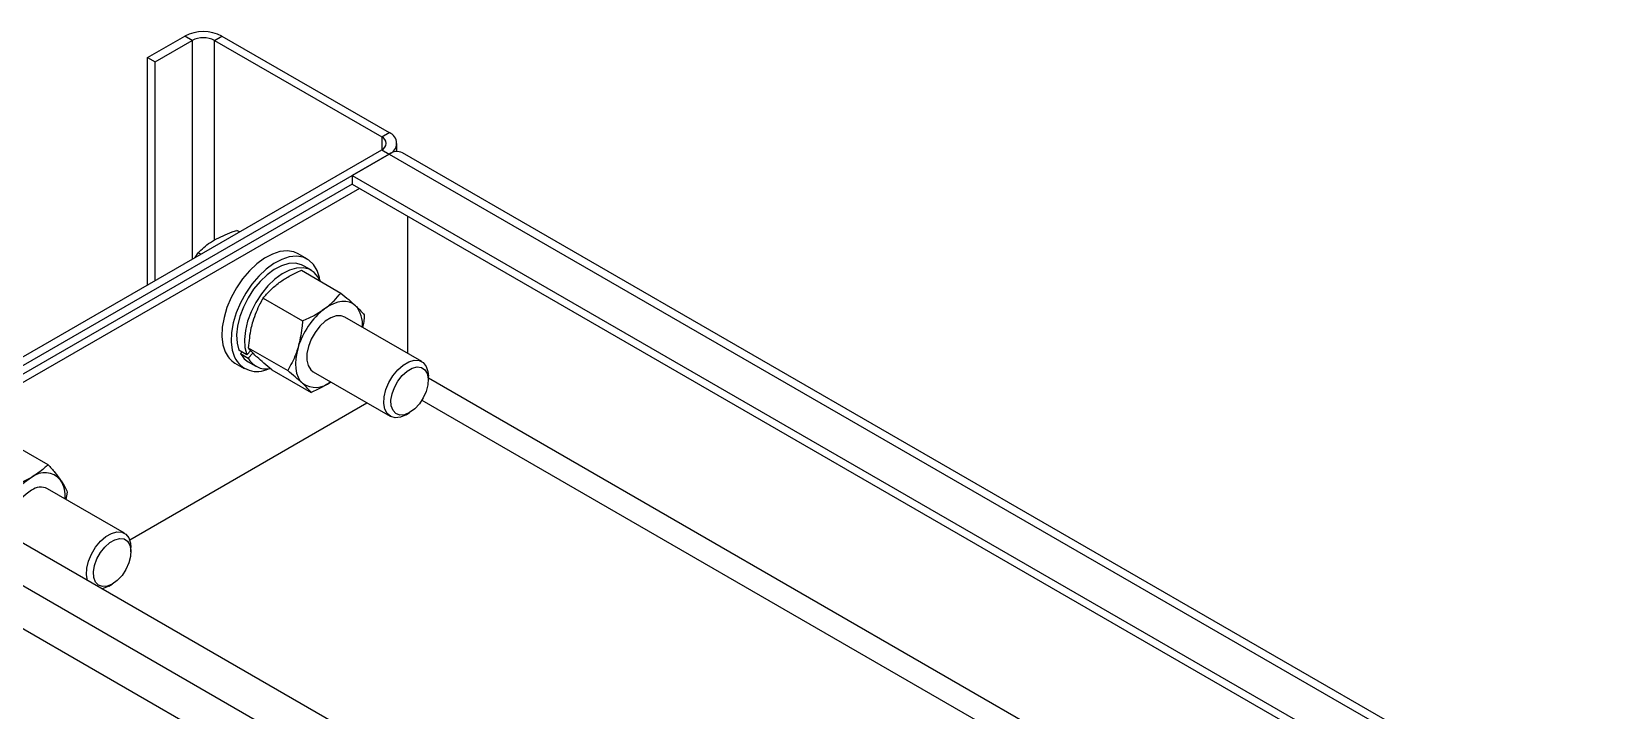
# Model space of a CAD drawing. Header units: millimetres. Extents: x -361 to 14022, y -1822 to 1455.
# Drawn here: x 3973.88 to 3992.67, y 937.34 to 945.42 of the extents above; entities that cross this region are included whole.
import ezdxf

# ---------------------------------------------------------------- set-up
doc = ezdxf.new("R2010")
doc.units = ezdxf.units.MM

msp = doc.modelspace()

# ---------------------------------------------------------------- linework, layer by layer
at = {"color": 7, "linetype": 'Continuous', "lineweight": 25}
for p, q in [((3975.254728, 945.112424), (3975.69667, 945.367551)), ((3975.785058, 945.316526), (3975.69667, 945.367551)), ((3976.050223, 945.316526), (3976.138611, 945.367551)), ((3976.138611, 945.367551), (3978.127349, 944.219477)), ((3975.343116, 945.061398), (3975.785058, 945.316526)), ((3976.050223, 945.316526), (3978.038961, 944.168452)), ((3975.254728, 942.408072), (3975.254728, 945.112424)), ((3975.254728, 945.112424), (3975.343116, 945.061398)), ((3975.343116, 942.459097), (3975.343116, 945.061398)), ((3978.038961, 944.168452), (3978.127349, 944.219477)), ((3978.218878, 943.994269), (3978.218878, 944.091914)), ((3971.409835, 940.188462), (3978.038961, 944.015375)), ((3971.498223, 940.137437), (3978.127349, 943.96435)), ((3978.127349, 943.96435), (3977.685407, 943.709222)), ((3978.038961, 944.015375), (3978.127349, 943.96435)), ((3978.127349, 943.96435), (4044.41861, 905.69522)), ((4044.529971, 905.736597), (3978.283586, 943.979821)), ((3977.685407, 943.709222), (4043.976668, 905.440092)), ((3977.685407, 943.709222), (3977.685407, 943.607155)), ((3977.685407, 943.607155), (3972.028568, 940.341531)), ((3977.773796, 943.556129), (3972.116956, 940.290505)), ((3977.685407, 943.607155), (4043.888265, 905.389058)), ((3978.34832, 941.590803), (3978.34832, 943.224463)), ((3976.346093, 943.038104), (3976.315388, 943.055829)), ((3975.820603, 942.734745), (3975.856109, 942.790693)), ((3975.886814, 942.772967), (3975.856109, 942.790693)), ((3977.154396, 942.713041), (3977.043911, 942.776823)), ((3977.083853, 942.580903), (3977.551971, 942.310664)), ((3977.201895, 942.580979), (3977.109088, 942.634556)), ((3976.628456, 942.249197), (3977.096574, 941.978958)), ((3978.515299, 941.494408), (3977.598888, 942.023441)), ((3976.43299, 941.575785), (3976.340183, 941.629361)), ((3976.357902, 941.590066), (3976.375716, 941.608848)), ((3976.48028, 941.625646), (3976.43299, 941.575785)), ((3976.452363, 941.657713), (3976.920481, 941.387474)), ((3976.293972, 941.47775), (3976.404457, 941.413968)), ((3976.357902, 941.590066), (3976.45071, 941.536489)), ((3976.449766, 941.492454), (3976.542574, 941.438877)), ((3976.45071, 941.536489), (3976.50764, 941.596515)), ((3976.731667, 941.397936), (3977.199785, 941.127697)), ((3977.223919, 941.373904), (3978.140329, 940.844871)), ((3978.592979, 941.273528), (3978.592979, 941.322716)), ((3975.041809, 939.376263), (3977.863059, 941.004936)), ((3978.327857, 940.863462), (3978.370453, 940.88806)), ((3973.601866, 940.540272), (3974.069984, 940.270033)), ((4038.231426, 902.123434), (3971.940165, 940.392564)), ((4037.789484, 901.868307), (3971.498223, 940.137437)), ((3974.979765, 939.453388), (3974.063354, 939.98242)), ((3974.299624, 939.943297), (3974.282917, 939.855669)), ((4037.568513, 901.485574), (3971.277252, 939.754704)), ((3975.057445, 939.232507), (3975.057445, 939.281696)), ((3974.792323, 938.822442), (3974.834919, 938.84704))]:
    msp.add_line(p, q, dxfattribs=at)
at = {"color": 8, "linetype": 'Continuous', "lineweight": 25}
for p, q in [((3975.785058, 945.316526), (3975.785058, 942.714225)), ((3976.050223, 942.943769), (3976.050223, 945.316526)), ((3978.038961, 944.168452), (3978.038961, 944.015375)), ((4041.102183, 905.211139), (3978.592979, 941.296934)), ((3978.516233, 941.03506), (4040.913785, 905.013721))]:
    msp.add_line(p, q, dxfattribs=at)
at = {"color": 7, "linetype": 'Continuous', "lineweight": 25, "flags": 128}
for points in [[(3977.043911, 942.776823), (3976.992166, 942.799397), (3976.914245, 942.811852), (3976.828871, 942.803507), (3976.738638, 942.774615), (3976.646287, 942.726055), (3976.554624, 942.659301), (3976.466435, 942.576382), (3976.384399, 942.479818), (3976.311009, 942.372542), (3976.248494, 942.257815), (3976.198754, 942.139121), (3976.163301, 942.020067), (3976.143211, 941.904272), (3976.139095, 941.795252), (3976.151079, 941.696322), (3976.178797, 941.610486)], [(3977.30267, 942.465347), (3977.297289, 942.494469), (3977.269571, 942.580305), (3977.22696, 942.650439), (3977.17075, 942.702738), (3977.102651, 942.735615), (3977.024731, 942.74807), (3976.939357, 942.739725), (3976.849123, 942.710834), (3976.756772, 942.662273), (3976.66511, 942.595519), (3976.576921, 942.512601), (3976.494885, 942.416036), (3976.421494, 942.30876), (3976.358979, 942.194033), (3976.30924, 942.075339), (3976.273786, 941.956286), (3976.253697, 941.84049), (3976.249581, 941.731471), (3976.261564, 941.63254), (3976.289283, 941.546704)], [(3977.109088, 942.634556), (3977.083536, 942.647179), (3977.012375, 942.664374), (3976.933058, 942.660533), (3976.848363, 942.63579), (3976.761255, 942.591011), (3976.674782, 942.527765), (3976.591974, 942.448266), (3976.515727, 942.355296), (3976.448713, 942.25211), (3976.393277, 942.142322), (3976.35136, 942.029774), (3976.32443, 941.918407), (3976.313428, 941.81212), (3976.318741, 941.714634), (3976.340183, 941.629361)], [(3977.308771, 942.451061), (3977.284607, 942.499227), (3977.236858, 942.555973), (3977.176343, 942.593602), (3977.105182, 942.610797), (3977.025866, 942.606956), (3976.941171, 942.582213), (3976.854062, 942.537435), (3976.76759, 942.474189), (3976.684781, 942.394689), (3976.608535, 942.301719), (3976.541521, 942.198534), (3976.486085, 942.088745), (3976.444168, 941.976197), (3976.417238, 941.86483), (3976.406236, 941.758543), (3976.411549, 941.661057), (3976.43299, 941.575785)], [(3977.727149, 942.160267), (3977.692875, 942.185683), (3977.653786, 942.202766), (3977.610549, 942.211224), (3977.563905, 942.210912), (3977.514651, 942.201836), (3977.463631, 942.18415), (3977.411717, 942.158157), (3977.359798, 942.124303)], [(3977.598888, 942.023441), (3977.55716, 942.03861), (3977.497493, 942.037986), (3977.432416, 942.016043), (3977.36602, 941.974157), (3977.302475, 941.914962), (3977.245774, 941.842177), (3977.199481, 941.760375), (3977.166503, 941.674696)], [(3977.044053, 941.662708), (3977.02729, 941.596155), (3977.0171, 941.531356), (3977.013656, 941.46942), (3977.017018, 941.411406), (3977.027128, 941.358308), (3977.043813, 941.311033), (3977.066787, 941.270391), (3977.095658, 941.237077)], [(3977.166503, 941.674696), (3977.148913, 941.590523), (3977.147817, 941.513146), (3977.163283, 941.447426), (3977.194339, 941.397493), (3977.223919, 941.373904)], [(3976.357902, 941.590066), (3976.4024, 941.529104), (3976.449766, 941.492454)], [(3978.327814, 940.863437), (3978.26187, 940.834988), (3978.20007, 940.827567), (3978.146296, 940.841639), (3978.103928, 940.876321), (3978.075627, 940.929433), (3978.063172, 940.997639), (3978.067346, 941.076651), (3978.087885, 941.161507), (3978.123501, 941.246873), (3978.171954, 941.327387), (3978.2302, 941.397989), (3978.29458, 941.454242), (3978.361048, 941.492614), (3978.425428, 941.510691), (3978.483674, 941.507339), (3978.532127, 941.482768), (3978.567742, 941.438522), (3978.588282, 941.377382), (3978.592979, 941.322716)], [(3978.370417, 940.888039), (3978.310371, 940.862906), (3978.254778, 940.858697), (3978.207761, 940.875726), (3978.172808, 940.912728), (3978.15251, 940.966961), (3978.148374, 941.034401), (3978.160706, 941.110048), (3978.188591, 941.18829), (3978.229961, 941.263325), (3978.281748, 941.329587), (3978.340112, 941.382163), (3978.400723, 941.417153), (3978.459086, 941.431962), (3978.510873, 941.425492), (3978.552243, 941.398222), (3978.580128, 941.352175), (3978.59246, 941.290767), (3978.588324, 941.218551), (3978.568026, 941.140883), (3978.533073, 941.063525), (3978.486057, 940.992212), (3978.430464, 940.932234), (3978.370417, 940.888039)], [(3974.538795, 938.892407), (3974.527638, 938.956618), (3974.531812, 939.035631), (3974.552352, 939.120487), (3974.587967, 939.205853), (3974.63642, 939.286367), (3974.694666, 939.356968), (3974.759046, 939.413222), (3974.825514, 939.451593), (3974.889894, 939.469671), (3974.94814, 939.466319), (3974.996593, 939.441748), (3975.032209, 939.397502), (3975.052748, 939.336361), (3975.057445, 939.281696)], [(3974.834883, 938.847019), (3974.774837, 938.821885), (3974.719244, 938.817677), (3974.672227, 938.834705), (3974.637274, 938.871708), (3974.616976, 938.925941), (3974.61284, 938.993381), (3974.625172, 939.069028), (3974.653057, 939.14727), (3974.694427, 939.222304), (3974.746214, 939.288567), (3974.804578, 939.341143), (3974.865189, 939.376133), (3974.923552, 939.390942), (3974.975339, 939.384471), (3975.01671, 939.357202), (3975.044595, 939.311155), (3975.056926, 939.249747), (3975.05279, 939.177531), (3975.032493, 939.099863), (3974.997539, 939.022504), (3974.950523, 938.951191), (3974.89493, 938.891214), (3974.834883, 938.847019)], [(3974.79228, 938.822417), (3974.726336, 938.793968), (3974.714488, 938.790982)]]:
    msp.add_lwpolyline(points, dxfattribs=at)
at = {"color": 7, "linetype": 'Continuous', "lineweight": 25}
for centre, radius, start, end in [((3975.91764, 944.941079), 0.480319, 62.6096722, 117.3903278), ((3975.91764, 945.060642), 0.288192, 62.6096722, 117.3903278), ((3978.009912, 944.091914), 0.081865, 290.7834208, 69.2165792), ((3978.078934, 944.091914), 0.136442, 290.7834208, 69.2165792), ((3978.218887, 943.836574), 0.15718, 65.692881, 125.6175775), ((3977.914937, 941.405784), 0.907992, 127.6902272, 163.5631464), ((3977.477075, 941.939564), 0.333537, 353.6049101, 41.4302207), ((3976.435948, 941.717279), 0.278445, 202.5527925, 239.3434217), ((3976.557728, 941.673798), 0.297011, 205.3350796, 297.1161317), ((3976.666248, 941.65222), 0.244643, 208.2331666, 280.2230768), ((3977.254362, 941.464216), 0.27709, 235.0577147, 310.2962718), ((3974.341475, 939.38997), 0.863306, 122.6379706, 159.7728862), ((3974.03235, 939.925421), 0.24733, 40.5327959, 129.2481681), ((3974.147179, 939.506627), 0.531663, 120.6840015, 189.2202067), ((3973.98479, 939.819862), 0.180548, 64.2055259, 127.1049325), ((3973.909142, 939.894675), 0.365379, 354.7736584, 31.6050201)]:
    msp.add_arc(centre, radius, start, end, dxfattribs=at)
for points, knots in [([(3975.856109, 942.790693), (3975.900469, 942.833279), (3975.957368, 942.887902), (3976.033456, 942.933681), (3976.050223, 942.943769)], [0, 0, 0, 0, 0.779636077, 1, 1, 1, 1]), ([(3976.050223, 942.943769), (3976.117335, 942.977159), (3976.200845, 943.018706), (3976.296589, 943.049736), (3976.315388, 943.055829)], [0, 0, 0, 0, 0.803647298, 1, 1, 1, 1]), ([(3976.820629, 942.435558), (3976.826069, 942.439465), (3976.867262, 942.469051), (3976.952084, 942.520703), (3977.039662, 942.560714), (3977.083853, 942.580903)], [0, 0, 0, 0, 0.070090032, 0.530784434, 1, 1, 1, 1]), ([(3976.628456, 942.249197), (3976.655506, 942.281864), (3976.710102, 942.347798), (3976.783564, 942.406128), (3976.820629, 942.435558)], [0, 0, 0, 0, 0.495457963, 1, 1, 1, 1]), ([(3976.628456, 942.249197), (3976.615701, 942.227465), (3976.566179, 942.143085), (3976.531001, 942.046025), (3976.504884, 941.973963)], [0, 0, 0, 0, 0.257551345, 1, 1, 1, 1]), ([(3977.359798, 942.124303), (3977.365153, 942.128259), (3977.405704, 942.158215), (3977.475008, 942.218826), (3977.52616, 942.279865), (3977.551971, 942.310664)], [0, 0, 0, 0, 0.070090032, 0.530784434, 1, 1, 1, 1]), ([(3977.551971, 942.310664), (3977.584581, 942.283838), (3977.650397, 942.229693), (3977.70141, 942.183549), (3977.727149, 942.160267)], [0, 0, 0, 0, 0.495457963, 1, 1, 1, 1]), ([(3977.096574, 941.978958), (3977.094545, 941.951034), (3977.086668, 941.842613), (3977.062211, 941.739364), (3977.044053, 941.662708)], [0, 0, 0, 0, 0.2575513451, 1, 1, 1, 1]), ([(3977.096574, 941.978958), (3977.143482, 942.000161), (3977.23816, 942.042956), (3977.319007, 942.097024), (3977.359798, 942.124303)], [0, 0, 0, 0, 0.495457963, 1, 1, 1, 1]), ([(3977.727149, 942.160267), (3977.730416, 942.157213), (3977.755163, 942.134083), (3977.794668, 942.094603), (3977.818999, 942.065548), (3977.831275, 942.050887)], [0, 0, 0, 0, 0.0700900317, 0.5307844344, 1, 1, 1, 1]), ([(3977.831275, 942.050887), (3977.82966, 942.022834), (3977.826715, 941.971668), (3977.815981, 941.922931), (3977.811132, 941.900915)], [0, 0, 0, 0, 0.548270088, 1, 1, 1, 1]), ([(3976.504884, 941.973963), (3976.497405, 941.946768), (3976.469566, 941.845531), (3976.45963, 941.737051), (3976.452363, 941.657713)], [0, 0, 0, 0, 0.268633605, 1, 1, 1, 1]), ([(3976.55649, 941.548333), (3976.553222, 941.551387), (3976.528475, 941.574517), (3976.48897, 941.613997), (3976.464639, 941.643052), (3976.452363, 941.657713)], [0, 0, 0, 0, 0.0700900317, 0.5307844344, 1, 1, 1, 1]), ([(3977.044053, 941.662708), (3977.03552, 941.636121), (3977.003754, 941.53715), (3976.955657, 941.450701), (3976.920481, 941.387474)], [0, 0, 0, 0, 0.2686336051, 1, 1, 1, 1]), ([(3976.731667, 941.397936), (3976.699058, 941.424762), (3976.633241, 941.478907), (3976.582228, 941.525051), (3976.55649, 941.548333)], [0, 0, 0, 0, 0.495457963, 1, 1, 1, 1]), ([(3977.095658, 941.237077), (3977.092306, 941.24018), (3977.066917, 941.263681), (3977.011894, 941.31212), (3976.951137, 941.362203), (3976.920481, 941.387474)], [0, 0, 0, 0, 0.070090032, 0.530784434, 1, 1, 1, 1]), ([(3977.199785, 941.127697), (3977.187034, 941.143059), (3977.161299, 941.174066), (3977.117671, 941.215946), (3977.095658, 941.237077)], [0, 0, 0, 0, 0.495457963, 1, 1, 1, 1]), ([(3977.433131, 941.253128), (3977.399589, 941.231531), (3977.327409, 941.185056), (3977.244283, 941.147696), (3977.199785, 941.127697)], [0, 0, 0, 0, 0.464698458, 1, 1, 1, 1]), ([(3973.87587, 940.116956), (3973.854462, 940.105206), (3973.774769, 940.061468), (3973.680009, 940.028793), (3973.610705, 940.004896)], [0, 0, 0, 0, 0.268633605, 1, 1, 1, 1]), ([(3974.069984, 940.270033), (3974.056068, 940.255807), (3974.002037, 940.200575), (3973.929629, 940.152586), (3973.87587, 940.116956)], [0, 0, 0, 0, 0.257551345, 1, 1, 1, 1]), ([(3974.069984, 940.270033), (3974.09856, 940.237769), (3974.156237, 940.17265), (3974.198836, 940.115162), (3974.220329, 940.086156)], [0, 0, 0, 0, 0.495457963, 1, 1, 1, 1]), ([(3974.220329, 940.086156), (3974.223008, 940.082308), (3974.243297, 940.053169), (3974.274398, 940.002357), (3974.291164, 939.963103), (3974.299624, 939.943297)], [0, 0, 0, 0, 0.070090032, 0.530784434, 1, 1, 1, 1])]:
    msp.add_open_spline(points, degree=3, knots=knots, dxfattribs=at)

doc.saveas('drawing.dxf')
